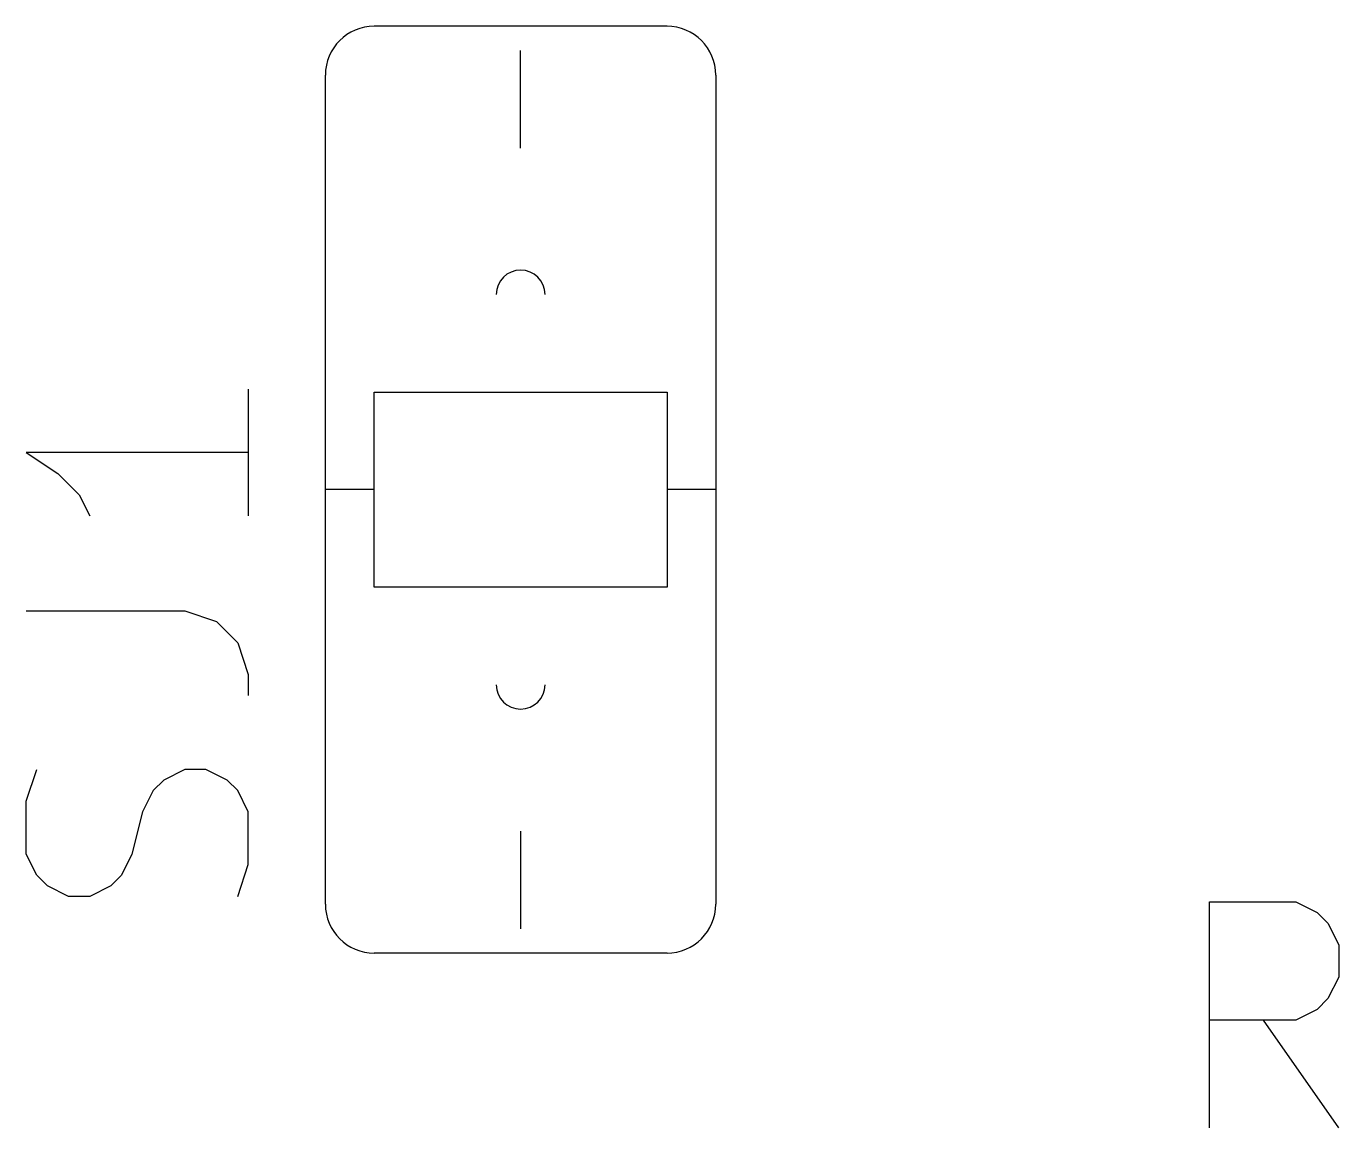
# Model space of a CAD drawing. Header units: millimetres. Extents: x -1 to 260, y -56 to 300.
# Drawn here: x 45.11 to 51.94, y 152.49 to 158.22 of the extents above; entities that cross this region are included whole.
import ezdxf

# ---------------------------------------------------------------- set-up
doc = ezdxf.new("R2010")
doc.units = ezdxf.units.MM
doc.layers.add('F.Fab', color=9, linetype='CONTINUOUS', true_color=0xafafaf)
doc.layers.add('F.Silkscreen', color=41, linetype='CONTINUOUS', true_color=0xf2eda1)

msp = doc.modelspace()

# ---------------------------------------------------------------- linework, layer by layer
at = {"layer": 'F.Fab', "linetype": 'CONTINUOUS'}
for p, q in [((47.68, 157.588), (47.68, 158.096)), ((46.918, 155.302), (46.918, 156.318)), ((46.918, 156.318), (48.442, 156.318)), ((48.442, 156.318), (48.442, 155.302)), ((46.918, 155.81), (46.664, 155.81)), ((48.696, 155.81), (48.442, 155.81)), ((48.442, 155.302), (46.918, 155.302)), ((47.68, 154.032), (47.68, 153.524))]:
    msp.add_line(p, q, dxfattribs=at)
at = {"layer": 'F.Fab'}
for centre, start, end in [((47.68, 156.826), 0, 180), ((47.68, 154.794), -180, 0)]:
    msp.add_arc(centre, 0.127, start, end, dxfattribs=at)
at = {"layer": 'F.Silkscreen', "linetype": 'CONTINUOUS'}
for p, q in [((48.442, 158.223), (46.918, 158.223)), ((46.664, 153.651), (46.664, 157.969)), ((48.696, 157.969), (48.696, 153.651)), ((46.26262, 156.33393), (46.26262, 155.67353)), ((46.26262, 156.00373), (45.10692, 156.00373)), ((45.10692, 156.00373), (45.27202, 155.893663)), ((45.27202, 155.893663), (45.382087, 155.783597)), ((45.382087, 155.783597), (45.43712, 155.67353)), ((45.10692, 155.17823), (45.93242, 155.17823)), ((45.93242, 155.17823), (46.09752, 155.123197)), ((46.09752, 155.123197), (46.207587, 155.01313)), ((46.207587, 155.01313), (46.26262, 154.84803)), ((46.26262, 154.84803), (46.26262, 154.737964)), ((45.10692, 154.18763), (45.161953, 154.35273)), ((45.93242, 154.35273), (45.822353, 154.297697)), ((46.042487, 154.35273), (45.93242, 154.35273)), ((46.152553, 154.297697), (46.042487, 154.35273)), ((45.822353, 154.297697), (45.76732, 154.242663)), ((46.207587, 154.242663), (46.152553, 154.297697)), ((45.10692, 153.912463), (45.10692, 154.18763)), ((45.76732, 154.242663), (45.712287, 154.132597)), ((46.26262, 154.132597), (46.207587, 154.242663)), ((45.712287, 154.132597), (45.657253, 153.912463)), ((46.26262, 153.85743), (46.26262, 154.132597)), ((45.161953, 153.802397), (45.10692, 153.912463)), ((45.657253, 153.912463), (45.60222, 153.802397)), ((46.207587, 153.69233), (46.26262, 153.85743)), ((45.216987, 153.747363), (45.161953, 153.802397)), ((45.60222, 153.802397), (45.547187, 153.747363)), ((45.327053, 153.69233), (45.216987, 153.747363)), ((45.547187, 153.747363), (45.43712, 153.69233)), ((45.43712, 153.69233), (45.327053, 153.69233)), ((51.266097, 152.487307), (51.266097, 153.663835)), ((51.266097, 153.663835), (51.714298, 153.663835)), ((51.714298, 153.663835), (51.826349, 153.60781)), ((51.826349, 153.60781), (51.882374, 153.551785)), ((51.882374, 153.551785), (51.938399, 153.439735)), ((51.938399, 153.439735), (51.938399, 153.271659)), ((48.442, 153.397), (46.918, 153.397)), ((51.938399, 153.271659), (51.882374, 153.159609)), ((51.826349, 153.103584), (51.714298, 153.047559)), ((51.882374, 153.159609), (51.826349, 153.103584)), ((51.714298, 153.047559), (51.266097, 153.047559)), ((51.938399, 152.487307), (51.546223, 153.047559))]:
    msp.add_line(p, q, dxfattribs=at)
at = {"layer": 'F.Silkscreen'}
for centre, start, end in [((46.918, 157.969), 90, 180), ((48.442, 157.969), 0, 90), ((46.918, 153.651), -180, -90), ((48.442, 153.651), -90, 0)]:
    msp.add_arc(centre, 0.254, start, end, dxfattribs=at)

doc.saveas('drawing.dxf')
